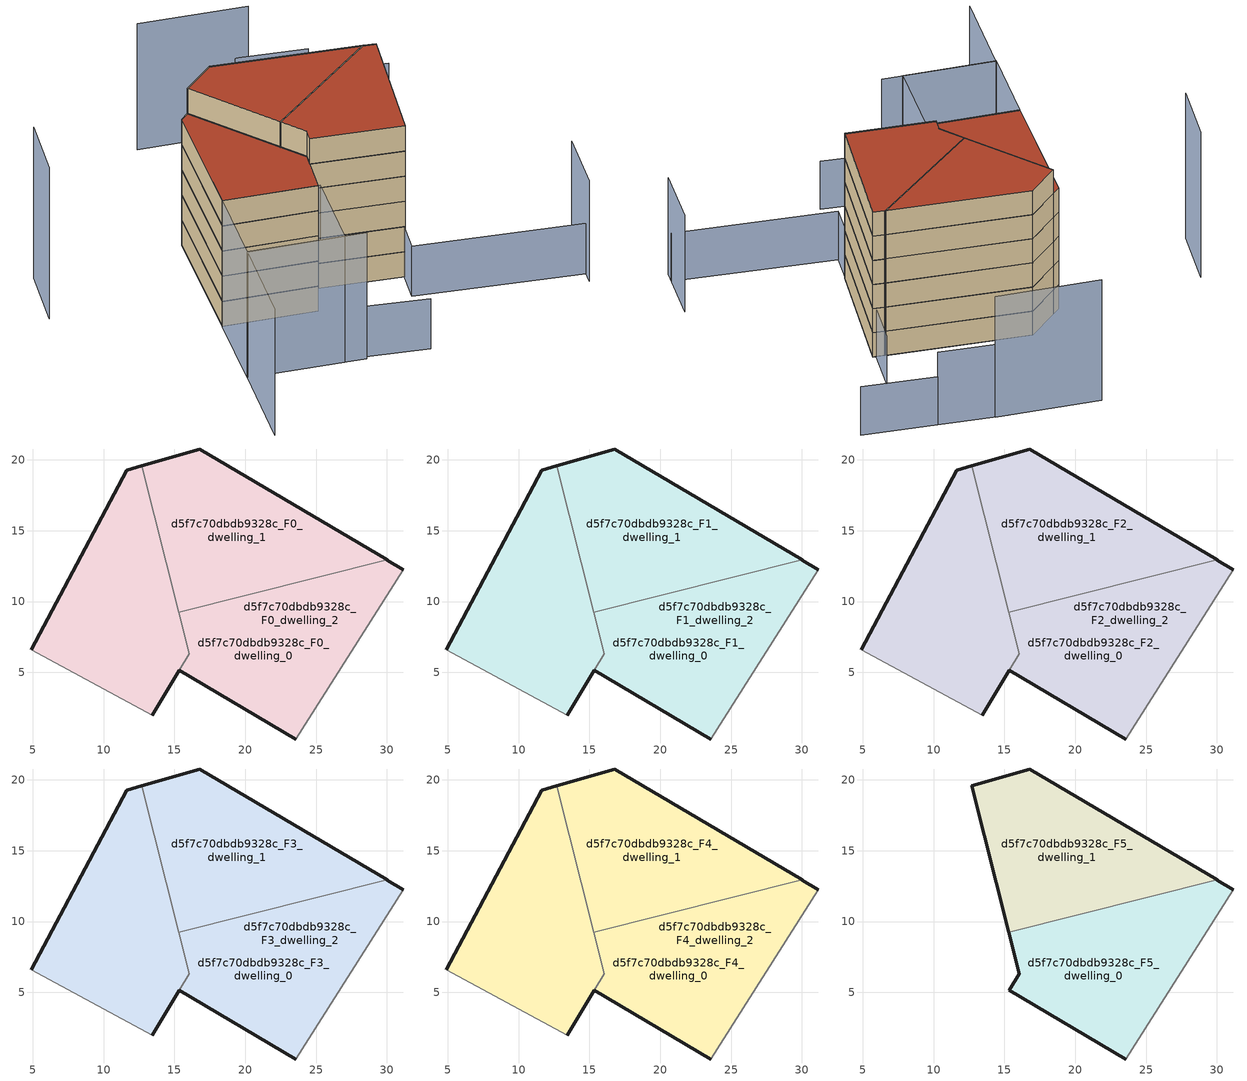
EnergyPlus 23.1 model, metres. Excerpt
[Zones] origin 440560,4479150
d5f7c70dbdb9328c_F0_dwelling_0
 floor ground (EU_floor_Construction): 13.42,1.97 16.04,6.31 12.7,19.59 11.62,19.27 4.9,6.59 z0; 23.56,0.29 31.14,12.26 30.04,12.93 30.02,12.95 15.31,9.24 16.04,6.31 15.35,5.16 z0
 wall outside (EU_wall_Construction): 30.02,12.95 30.04,12.93 31.14,12.26 / 23.56,0.29 15.35,5.16 z0:3
 wall adiabatic (EU_wall_Construction): 31.14,12.26 23.56,0.29 z0:3
 wall to d5f7c70dbdb9328c_F0_dwelling_1 (EU_wall_Construction): 15.31,9.24 30.02,12.95 z0:3
 wall to d5f7c70dbdb9328c_F0_dwelling_2 (EU_wall_Construction): 15.35,5.16 16.04,6.31 15.31,9.24 z0:3
d5f7c70dbdb9328c_F0_dwelling_1
 floor ground (EU_floor_Construction): 30.02,12.95 16.78,20.77 12.7,19.59 15.31,9.24 z0; 13.42,1.97 16.04,6.31 12.7,19.59 11.62,19.27 4.9,6.59 z0
 wall outside (EU_wall_Construction): 12.7,19.59 16.78,20.77 30.02,12.95 z0:3
 wall to d5f7c70dbdb9328c_F0_dwelling_2 (EU_wall_Construction): 15.31,9.24 12.7,19.59 z0:3
d5f7c70dbdb9328c_F0_dwelling_2
 floor ground (EU_floor_Construction): 13.42,1.97 16.04,6.31 12.7,19.59 11.62,19.27 4.9,6.59 z0; 23.56,0.29 31.14,12.26 30.04,12.93 30.02,12.95 15.31,9.24 16.04,6.31 15.35,5.16 z0; 30.02,12.95 16.78,20.77 12.7,19.59 15.31,9.24 z0
 wall outside (EU_wall_Construction): 15.34,5.15 13.42,1.97 / 4.9,6.59 11.62,19.27 12.7,19.59 z0:3; 15.34,5.15,3 15.35,5.16,0 15.34,5.15,0
 wall adiabatic (EU_wall_Construction): 13.42,1.97 4.9,6.59 z0:3
d5f7c70dbdb9328c_F1_dwelling_0
 floor adiabatic (EU_floor_Construction): 23.56,0.29 31.14,12.26 30.04,12.93 30.02,12.95 15.31,9.24 16.04,6.31 15.35,5.16 z3; 13.42,1.97 16.04,6.31 12.7,19.59 11.62,19.27 4.9,6.59 z3
 wall outside (EU_wall_Construction): 30.02,12.95 30.04,12.93 31.14,12.26 / 23.56,0.29 15.35,5.16 z3:6
 wall adiabatic (EU_wall_Construction): 31.14,12.26 23.56,0.29 z3:6
 wall to d5f7c70dbdb9328c_F1_dwelling_1 (EU_wall_Construction): 15.31,9.24 30.02,12.95 z3:6
 wall to d5f7c70dbdb9328c_F1_dwelling_2 (EU_wall_Construction): 15.35,5.16 16.04,6.31 15.31,9.24 z3:6
d5f7c70dbdb9328c_F1_dwelling_1
 floor to d5f7c70dbdb9328c_F0_dwelling_1 (EU_floor_Construction): 30.02,12.95 16.78,20.77 12.7,19.59 15.31,9.24 z3; 13.42,1.97 16.04,6.31 12.7,19.59 11.62,19.27 4.9,6.59 z3
 wall outside (EU_wall_Construction): 12.7,19.59 16.78,20.77 30.02,12.95 z3:6
 wall to d5f7c70dbdb9328c_F1_dwelling_2 (EU_wall_Construction): 15.31,9.24 12.7,19.59 z3:6
d5f7c70dbdb9328c_F1_dwelling_2
 floor to d5f7c70dbdb9328c_F0_dwelling_2 (EU_floor_Construction): 12.7,19.59 16.04,6.31 13.42,1.97 4.9,6.59 11.62,19.27 z3; 23.56,0.29 31.14,12.26 30.04,12.93 30.02,12.95 15.31,9.24 16.04,6.31 15.35,5.16 z3
 floor adiabatic (EU_floor_Construction): 30.02,12.95 16.78,20.77 12.7,19.59 15.31,9.24 z3
 wall outside (EU_wall_Construction): 15.34,5.15 13.42,1.97 / 4.9,6.59 11.62,19.27 12.7,19.59 z3:6; 15.34,5.15,6 15.35,5.16,3 15.34,5.15,3
 wall adiabatic (EU_wall_Construction): 13.42,1.97 4.9,6.59 z3:6
d5f7c70dbdb9328c_F2_dwelling_0
 floor adiabatic (EU_floor_Construction): 23.56,0.29 31.14,12.26 30.04,12.93 30.02,12.95 15.31,9.24 16.04,6.31 15.35,5.16 z6; 13.42,1.97 16.04,6.31 12.7,19.59 11.62,19.27 4.9,6.59 z6
 wall outside (EU_wall_Construction): 30.02,12.95 30.04,12.93 31.14,12.26 / 23.56,0.29 15.35,5.16 z6:9
 wall adiabatic (EU_wall_Construction): 31.14,12.26 23.56,0.29 z6:9
 wall to d5f7c70dbdb9328c_F2_dwelling_1 (EU_wall_Construction): 15.31,9.24 30.02,12.95 z6:9
 wall to d5f7c70dbdb9328c_F2_dwelling_2 (EU_wall_Construction): 15.35,5.16 16.04,6.31 15.31,9.24 z6:9
d5f7c70dbdb9328c_F2_dwelling_1
 floor to d5f7c70dbdb9328c_F1_dwelling_1 (EU_floor_Construction): 30.02,12.95 16.78,20.77 12.7,19.59 15.31,9.24 z6; 13.42,1.97 16.04,6.31 12.7,19.59 11.62,19.27 4.9,6.59 z6
 wall outside (EU_wall_Construction): 12.7,19.59 16.78,20.77 30.02,12.95 z6:9
 wall to d5f7c70dbdb9328c_F2_dwelling_2 (EU_wall_Construction): 15.31,9.24 12.7,19.59 z6:9
d5f7c70dbdb9328c_F2_dwelling_2
 floor to d5f7c70dbdb9328c_F1_dwelling_2 (EU_floor_Construction): 12.7,19.59 16.04,6.31 13.42,1.97 4.9,6.59 11.62,19.27 z6; 23.56,0.29 31.14,12.26 30.04,12.93 30.02,12.95 15.31,9.24 16.04,6.31 15.35,5.16 z6
 floor adiabatic (EU_floor_Construction): 30.02,12.95 16.78,20.77 12.7,19.59 15.31,9.24 z6
 wall outside (EU_wall_Construction): 15.34,5.15 13.42,1.97 / 4.9,6.59 11.62,19.27 12.7,19.59 z6:9; 15.34,5.15,9 15.35,5.16,6 15.34,5.15,6
 wall adiabatic (EU_wall_Construction): 13.42,1.97 4.9,6.59 z6:9
d5f7c70dbdb9328c_F3_dwelling_0
 floor adiabatic (EU_floor_Construction): 23.56,0.29 31.14,12.26 30.04,12.93 30.02,12.95 15.31,9.24 16.04,6.31 15.35,5.16 z9; 13.42,1.97 16.04,6.31 12.7,19.59 11.62,19.27 4.9,6.59 z9
 wall outside (EU_wall_Construction): 30.02,12.95 30.04,12.93 31.14,12.26 / 23.56,0.29 15.35,5.16 z9:12
 wall adiabatic (EU_wall_Construction): 31.14,12.26 23.56,0.29 z9:12
 wall to d5f7c70dbdb9328c_F3_dwelling_1 (EU_wall_Construction): 15.31,9.24 30.02,12.95 z9:12
 wall to d5f7c70dbdb9328c_F3_dwelling_2 (EU_wall_Construction): 15.35,5.16 16.04,6.31 15.31,9.24 z9:12
d5f7c70dbdb9328c_F3_dwelling_1
 floor to d5f7c70dbdb9328c_F2_dwelling_1 (EU_floor_Construction): 30.02,12.95 16.78,20.77 12.7,19.59 15.31,9.24 z9; 13.42,1.97 16.04,6.31 12.7,19.59 11.62,19.27 4.9,6.59 z9
 wall outside (EU_wall_Construction): 12.7,19.59 16.78,20.77 30.02,12.95 z9:12
 wall to d5f7c70dbdb9328c_F3_dwelling_2 (EU_wall_Construction): 15.31,9.24 12.7,19.59 z9:12
d5f7c70dbdb9328c_F3_dwelling_2
 floor to d5f7c70dbdb9328c_F2_dwelling_2 (EU_floor_Construction): 12.7,19.59 16.04,6.31 13.42,1.97 4.9,6.59 11.62,19.27 z9; 23.56,0.29 31.14,12.26 30.04,12.93 30.02,12.95 15.31,9.24 16.04,6.31 15.35,5.16 z9
 floor adiabatic (EU_floor_Construction): 30.02,12.95 16.78,20.77 12.7,19.59 15.31,9.24 z9
 wall outside (EU_wall_Construction): 15.34,5.15 13.42,1.97 / 4.9,6.59 11.62,19.27 12.7,19.59 z9:12; 15.34,5.15,12 15.35,5.16,9 15.34,5.15,9
 wall adiabatic (EU_wall_Construction): 13.42,1.97 4.9,6.59 z9:12
d5f7c70dbdb9328c_F4_dwelling_0
 floor adiabatic (EU_floor_Construction): 23.56,0.29 31.14,12.26 30.04,12.93 30.02,12.95 15.31,9.24 16.04,6.31 15.35,5.16 z12; 13.42,1.97 16.04,6.31 12.7,19.59 11.62,19.27 4.9,6.59 z12
 wall outside (EU_wall_Construction): 30.02,12.95 30.04,12.93 31.14,12.26 / 23.56,0.29 15.35,5.16 z12:15
 wall adiabatic (EU_wall_Construction): 31.14,12.26 23.56,0.29 z12:15
 wall to d5f7c70dbdb9328c_F4_dwelling_1 (EU_wall_Construction): 15.31,9.24 30.02,12.95 z12:15
 wall to d5f7c70dbdb9328c_F4_dwelling_2 (EU_wall_Construction): 15.35,5.16 16.04,6.31 15.31,9.24 z12:15
 roof outside (EU_floor_Construction): 12.7,19.59 16.04,6.31 13.42,1.97 4.9,6.59 11.62,19.27 z15
d5f7c70dbdb9328c_F4_dwelling_1
 floor to d5f7c70dbdb9328c_F3_dwelling_1 (EU_floor_Construction): 30.02,12.95 16.78,20.77 12.7,19.59 15.31,9.24 z12; 13.42,1.97 16.04,6.31 12.7,19.59 11.62,19.27 4.9,6.59 z12
 wall outside (EU_wall_Construction): 12.7,19.59 16.78,20.77 30.02,12.95 z12:15
 wall to d5f7c70dbdb9328c_F4_dwelling_2 (EU_wall_Construction): 15.31,9.24 12.7,19.59 z12:15
 roof outside (EU_floor_Construction): 12.7,19.59 16.04,6.31 13.42,1.97 4.9,6.59 11.62,19.27 z15
d5f7c70dbdb9328c_F4_dwelling_2
 floor to d5f7c70dbdb9328c_F3_dwelling_2 (EU_floor_Construction): 12.7,19.59 16.04,6.31 13.42,1.97 4.9,6.59 11.62,19.27 z12; 23.56,0.29 31.14,12.26 30.04,12.93 30.02,12.95 15.31,9.24 16.04,6.31 15.35,5.16 z12
 floor adiabatic (EU_floor_Construction): 30.02,12.95 16.78,20.77 12.7,19.59 15.31,9.24 z12
 wall outside (EU_wall_Construction): 15.34,5.15 13.42,1.97 / 4.9,6.59 11.62,19.27 12.7,19.59 z12:15; 15.34,5.15,15 15.35,5.16,12 15.34,5.15,12
 wall adiabatic (EU_wall_Construction): 13.42,1.97 4.9,6.59 z12:15
 ceiling adiabatic (EU_roof_Construction): 31.14,12.26 23.56,0.29 15.35,5.16 16.04,6.31 15.31,9.24 30.02,12.95 30.04,12.93 z15; 30.02,12.95 15.31,9.24 12.7,19.59 16.78,20.77 z15
 roof outside (EU_roof_Construction): 12.7,19.59 16.04,6.31 13.42,1.97 4.9,6.59 11.62,19.27 z15
d5f7c70dbdb9328c_F5_dwelling_0
 floor to d5f7c70dbdb9328c_F4_dwelling_0 (EU_floor_Construction): 23.56,0.29 31.14,12.26 30.04,12.93 30.02,12.95 15.31,9.24 16.04,6.31 15.35,5.16 z15
 wall outside (EU_wall_Construction): 30.02,12.95 30.04,12.93 31.14,12.26 / 23.56,0.29 15.35,5.16 16.04,6.31 15.31,9.24 z15:18
 wall adiabatic (EU_wall_Construction): 31.14,12.26 23.56,0.29 z15:18
 wall to d5f7c70dbdb9328c_F5_dwelling_1 (EU_wall_Construction): 15.31,9.24 30.02,12.95 z15:18
 roof outside (EU_roof_Construction): 31.14,12.26 23.56,0.29 15.35,5.16 16.04,6.31 15.31,9.24 30.02,12.95 30.04,12.93 z18
d5f7c70dbdb9328c_F5_dwelling_1
 floor to d5f7c70dbdb9328c_F4_dwelling_1 (EU_floor_Construction): 30.02,12.95 16.78,20.77 12.7,19.59 15.31,9.24 z15
 wall outside (EU_wall_Construction): 15.31,9.24 12.7,19.59 16.78,20.77 30.02,12.95 z15:18
 roof outside (EU_roof_Construction): 30.02,12.95 15.31,9.24 12.7,19.59 16.78,20.77 z18
shading: 11.46,-6.72 16.92,-10.18 / 36.6,-11.54 21.74,-2.52 / 21.74,-2.52 33.41,16.71 / 41.53,21.28 34.65,25.42 z0:6; -4.12,-10.09 0.72,-1.27 / 0.72,-1.27 11.27,-7.05 / 29.55,28.54 19.67,33.87 / 4.9,6.59 13.59,1.89 / 13.59,1.89 9.32,-5.99 / 9.32,-5.99 0.64,-1.29 / 0.64,-1.29 4.9,6.59 z0:15; 35.93,-12.66 39.34,-6.7 z0:12; 34.62,25.38 28.35,29.19 z0:9; -2.62,25.23 -6.28,19.26 z0:18
[Building]
EU S2 Campaign: North Axis=0; Terrain=City; Solar Distribution=FullExterior
[Site:Location]
Madrid: Latitude=40.5; Longitude=-3.5; Time Zone=1; Elevation=609
[SizingPeriod:WeatherFileDays]
AnnualSizingPeriod: Begin Month=1; Begin Day of Month=1; End Month=12; End Day of Month=31; Day of Week for Start Day=Monday; Use Weather File Daylight Saving Period=No; Use Weather File Rain and Snow Indicators=No
[MATERIAL]
EU_InternalMass_Material: Roughness=MediumRough; Thickness=0.1; Conductivity=1; Density=1800; Specific Heat=900; Thermal Absorptance=0.9; Solar Absorptance=0.7; Visible Absorptance=0.7
[MATERIAL:NOMASS] Roughness=MediumRough; Thermal Absorptance=0.9; Solar Absorptance=0.7; Visible Absorptance=0.7
Name | Thermal Resistance
EU_wall_NoMass | 1.60022
EU_roof_NoMass | 1.57597
EU_floor_NoMass | 0.470652
[CONSTRUCTION]
EU_wall_Construction: EU_wall_NoMass
EU_roof_Construction: EU_roof_NoMass
EU_floor_Construction: EU_floor_NoMass
EU_InternalMass_Construction: EU_InternalMass_Material
[ZONE] Type=1; Multiplier=1; Ceiling Height=autocalculate; Floor Area=autocalculate; Part of Total Floor Area=Yes
Name | Volume
d5f7c70dbdb9328c_F0_dwelling_0; d5f7c70dbdb9328c_F1_dwelling_0; d5f7c70dbdb9328c_F2_dwelling_0; d5f7c70dbdb9328c_F3_dwelling_0; d5f7c70dbdb9328c_F4_dwelling_0 | 628.398
d5f7c70dbdb9328c_F5_dwelling_0 | 316.942
d5f7c70dbdb9328c_F0_dwelling_1; d5f7c70dbdb9328c_F1_dwelling_1; d5f7c70dbdb9328c_F2_dwelling_1; d5f7c70dbdb9328c_F3_dwelling_1; d5f7c70dbdb9328c_F4_dwelling_1 | 625.671
d5f7c70dbdb9328c_F5_dwelling_1 | 314.215
d5f7c70dbdb9328c_F0_dwelling_2; d5f7c70dbdb9328c_F1_dwelling_2; d5f7c70dbdb9328c_F2_dwelling_2; d5f7c70dbdb9328c_F3_dwelling_2; d5f7c70dbdb9328c_F4_dwelling_2 | 942.613
[INTERNALMASS] Construction=EU_InternalMass_Construction
Name | Zone or ZoneList | Surface Area
d5f7c70dbdb9328c_F0_dwelling_0_EU_InternalMass | d5f7c70dbdb9328c_F0_dwelling_0 | 105.647
d5f7c70dbdb9328c_F0_dwelling_1_EU_InternalMass | d5f7c70dbdb9328c_F0_dwelling_1 | 104.736
d5f7c70dbdb9328c_F0_dwelling_2_EU_InternalMass | d5f7c70dbdb9328c_F0_dwelling_2 | 103.814
d5f7c70dbdb9328c_F1_dwelling_0_EU_InternalMass | d5f7c70dbdb9328c_F1_dwelling_0 | 105.647
d5f7c70dbdb9328c_F1_dwelling_1_EU_InternalMass | d5f7c70dbdb9328c_F1_dwelling_1 | 104.736
d5f7c70dbdb9328c_F1_dwelling_2_EU_InternalMass | d5f7c70dbdb9328c_F1_dwelling_2 | 103.814
d5f7c70dbdb9328c_F2_dwelling_0_EU_InternalMass | d5f7c70dbdb9328c_F2_dwelling_0 | 105.647
d5f7c70dbdb9328c_F2_dwelling_1_EU_InternalMass | d5f7c70dbdb9328c_F2_dwelling_1 | 104.736
d5f7c70dbdb9328c_F2_dwelling_2_EU_InternalMass | d5f7c70dbdb9328c_F2_dwelling_2 | 103.814
d5f7c70dbdb9328c_F3_dwelling_0_EU_InternalMass | d5f7c70dbdb9328c_F3_dwelling_0 | 105.647
d5f7c70dbdb9328c_F3_dwelling_1_EU_InternalMass | d5f7c70dbdb9328c_F3_dwelling_1 | 104.736
d5f7c70dbdb9328c_F3_dwelling_2_EU_InternalMass | d5f7c70dbdb9328c_F3_dwelling_2 | 103.814
d5f7c70dbdb9328c_F4_dwelling_0_EU_InternalMass | d5f7c70dbdb9328c_F4_dwelling_0 | 105.647
d5f7c70dbdb9328c_F4_dwelling_1_EU_InternalMass | d5f7c70dbdb9328c_F4_dwelling_1 | 104.736
d5f7c70dbdb9328c_F4_dwelling_2_EU_InternalMass | d5f7c70dbdb9328c_F4_dwelling_2 | 103.814
d5f7c70dbdb9328c_F5_dwelling_0_EU_InternalMass | d5f7c70dbdb9328c_F5_dwelling_0 | 157.106
d5f7c70dbdb9328c_F5_dwelling_1_EU_InternalMass | d5f7c70dbdb9328c_F5_dwelling_1 | 157.104
[OTHEREQUIPMENT] Fuel Type=Electricity; Design Level Calculation Method=Watts/Area; Power per Zone Floor Area=1; Fraction Latent=0; Fraction Radiant=0; Fraction Lost=0; Carbon Dioxide Generation Rate=0; EndUse Subcategory=EU_Step8_InternalGains
Name | Zone or ZoneList or Space or SpaceList | Schedule
EU_Step8_InternalGain_d5f7c70dbdb9328c_F0_dwelling_0_f000 | d5f7c70dbdb9328c_F0_dwelling_0 | EU_Step8_GainSchedule_d5f7c70dbdb9328c_F0_dwelling_0_f000
EU_Step8_InternalGain_d5f7c70dbdb9328c_F0_dwelling_1_f000 | d5f7c70dbdb9328c_F0_dwelling_1 | EU_Step8_GainSchedule_d5f7c70dbdb9328c_F0_dwelling_1_f000
EU_Step8_InternalGain_d5f7c70dbdb9328c_F0_dwelling_2_f000 | d5f7c70dbdb9328c_F0_dwelling_2 | EU_Step8_GainSchedule_d5f7c70dbdb9328c_F0_dwelling_2_f000
EU_Step8_InternalGain_d5f7c70dbdb9328c_F1_dwelling_0_f000 | d5f7c70dbdb9328c_F1_dwelling_0 | EU_Step8_GainSchedule_d5f7c70dbdb9328c_F1_dwelling_0_f000
EU_Step8_InternalGain_d5f7c70dbdb9328c_F1_dwelling_1_f000 | d5f7c70dbdb9328c_F1_dwelling_1 | EU_Step8_GainSchedule_d5f7c70dbdb9328c_F1_dwelling_1_f000
EU_Step8_InternalGain_d5f7c70dbdb9328c_F1_dwelling_2_f000 | d5f7c70dbdb9328c_F1_dwelling_2 | EU_Step8_GainSchedule_d5f7c70dbdb9328c_F1_dwelling_2_f000
EU_Step8_InternalGain_d5f7c70dbdb9328c_F2_dwelling_0_f000 | d5f7c70dbdb9328c_F2_dwelling_0 | EU_Step8_GainSchedule_d5f7c70dbdb9328c_F2_dwelling_0_f000
EU_Step8_InternalGain_d5f7c70dbdb9328c_F2_dwelling_1_f000 | d5f7c70dbdb9328c_F2_dwelling_1 | EU_Step8_GainSchedule_d5f7c70dbdb9328c_F2_dwelling_1_f000
EU_Step8_InternalGain_d5f7c70dbdb9328c_F2_dwelling_2_f000 | d5f7c70dbdb9328c_F2_dwelling_2 | EU_Step8_GainSchedule_d5f7c70dbdb9328c_F2_dwelling_2_f000
EU_Step8_InternalGain_d5f7c70dbdb9328c_F3_dwelling_0_f000 | d5f7c70dbdb9328c_F3_dwelling_0 | EU_Step8_GainSchedule_d5f7c70dbdb9328c_F3_dwelling_0_f000
EU_Step8_InternalGain_d5f7c70dbdb9328c_F3_dwelling_1_f000 | d5f7c70dbdb9328c_F3_dwelling_1 | EU_Step8_GainSchedule_d5f7c70dbdb9328c_F3_dwelling_1_f000
EU_Step8_InternalGain_d5f7c70dbdb9328c_F3_dwelling_2_f000 | d5f7c70dbdb9328c_F3_dwelling_2 | EU_Step8_GainSchedule_d5f7c70dbdb9328c_F3_dwelling_2_f000
EU_Step8_InternalGain_d5f7c70dbdb9328c_F4_dwelling_0_f000 | d5f7c70dbdb9328c_F4_dwelling_0 | EU_Step8_GainSchedule_d5f7c70dbdb9328c_F4_dwelling_0_f000
EU_Step8_InternalGain_d5f7c70dbdb9328c_F4_dwelling_1_f000 | d5f7c70dbdb9328c_F4_dwelling_1 | EU_Step8_GainSchedule_d5f7c70dbdb9328c_F4_dwelling_1_f000
EU_Step8_InternalGain_d5f7c70dbdb9328c_F4_dwelling_2_f000 | d5f7c70dbdb9328c_F4_dwelling_2 | EU_Step8_GainSchedule_d5f7c70dbdb9328c_F4_dwelling_2_f000
EU_Step8_InternalGain_d5f7c70dbdb9328c_F5_dwelling_0_f000 | d5f7c70dbdb9328c_F5_dwelling_0 | EU_Step8_GainSchedule_d5f7c70dbdb9328c_F5_dwelling_0_f000
EU_Step8_InternalGain_d5f7c70dbdb9328c_F5_dwelling_1_f000 | d5f7c70dbdb9328c_F5_dwelling_1 | EU_Step8_GainSchedule_d5f7c70dbdb9328c_F5_dwelling_1_f000
[ZONEVENTILATION:DESIGNFLOWRATE] Schedule=EU_AlwaysOn; Design Flow Rate Calculation Method=AirChanges/Hour; Air Changes per Hour=0.480704; Ventilation Type=Natural; Fan Pressure Rise=0; Fan Total Efficiency=1; Constant Term Coefficient=1; Temperature Term Coefficient=0; Velocity Term Coefficient=0; Velocity Squared Term Coefficient=0; Minimum Indoor Temperature=-100; Maximum Indoor Temperature=100; Delta Temperature=-100; Minimum Outdoor Temperature=-100; Maximum Outdoor Temperature=100; Maximum Wind Speed=40
Name | Zone or ZoneList or Space or SpaceList
EU_ConstantAir_d5f7c70dbdb9328c_F0_dwelling_0 | d5f7c70dbdb9328c_F0_dwelling_0
EU_ConstantAir_d5f7c70dbdb9328c_F0_dwelling_1 | d5f7c70dbdb9328c_F0_dwelling_1
EU_ConstantAir_d5f7c70dbdb9328c_F0_dwelling_2 | d5f7c70dbdb9328c_F0_dwelling_2
EU_ConstantAir_d5f7c70dbdb9328c_F1_dwelling_0 | d5f7c70dbdb9328c_F1_dwelling_0
EU_ConstantAir_d5f7c70dbdb9328c_F1_dwelling_1 | d5f7c70dbdb9328c_F1_dwelling_1
EU_ConstantAir_d5f7c70dbdb9328c_F1_dwelling_2 | d5f7c70dbdb9328c_F1_dwelling_2
EU_ConstantAir_d5f7c70dbdb9328c_F2_dwelling_0 | d5f7c70dbdb9328c_F2_dwelling_0
EU_ConstantAir_d5f7c70dbdb9328c_F2_dwelling_1 | d5f7c70dbdb9328c_F2_dwelling_1
EU_ConstantAir_d5f7c70dbdb9328c_F2_dwelling_2 | d5f7c70dbdb9328c_F2_dwelling_2
EU_ConstantAir_d5f7c70dbdb9328c_F3_dwelling_0 | d5f7c70dbdb9328c_F3_dwelling_0
EU_ConstantAir_d5f7c70dbdb9328c_F3_dwelling_1 | d5f7c70dbdb9328c_F3_dwelling_1
EU_ConstantAir_d5f7c70dbdb9328c_F3_dwelling_2 | d5f7c70dbdb9328c_F3_dwelling_2
EU_ConstantAir_d5f7c70dbdb9328c_F4_dwelling_0 | d5f7c70dbdb9328c_F4_dwelling_0
EU_ConstantAir_d5f7c70dbdb9328c_F4_dwelling_1 | d5f7c70dbdb9328c_F4_dwelling_1
EU_ConstantAir_d5f7c70dbdb9328c_F4_dwelling_2 | d5f7c70dbdb9328c_F4_dwelling_2
EU_ConstantAir_d5f7c70dbdb9328c_F5_dwelling_0 | d5f7c70dbdb9328c_F5_dwelling_0
EU_ConstantAir_d5f7c70dbdb9328c_F5_dwelling_1 | d5f7c70dbdb9328c_F5_dwelling_1
[HVACTEMPLATE:THERMOSTAT] Constant Heating Setpoint=20; Constant Cooling Setpoint=50
EU_HeatOnly_d5f7c70dbdb9328c_F0_dwelling_0; EU_HeatOnly_d5f7c70dbdb9328c_F0_dwelling_1; EU_HeatOnly_d5f7c70dbdb9328c_F0_dwelling_2; EU_HeatOnly_d5f7c70dbdb9328c_F1_dwelling_0; EU_HeatOnly_d5f7c70dbdb9328c_F1_dwelling_1; EU_HeatOnly_d5f7c70dbdb9328c_F1_dwelling_2; EU_HeatOnly_d5f7c70dbdb9328c_F2_dwelling_0; EU_HeatOnly_d5f7c70dbdb9328c_F2_dwelling_1; EU_HeatOnly_d5f7c70dbdb9328c_F2_dwelling_2; EU_HeatOnly_d5f7c70dbdb9328c_F3_dwelling_0; EU_HeatOnly_d5f7c70dbdb9328c_F3_dwelling_1; EU_HeatOnly_d5f7c70dbdb9328c_F3_dwelling_2; EU_HeatOnly_d5f7c70dbdb9328c_F4_dwelling_0; EU_HeatOnly_d5f7c70dbdb9328c_F4_dwelling_1; EU_HeatOnly_d5f7c70dbdb9328c_F4_dwelling_2; EU_HeatOnly_d5f7c70dbdb9328c_F5_dwelling_0; EU_HeatOnly_d5f7c70dbdb9328c_F5_dwelling_1
[HVACTEMPLATE:ZONE:IDEALLOADSAIRSYSTEM] System Availability Schedule=EU_AlwaysOn; Maximum Heating Supply Air Temperature=50; Minimum Cooling Supply Air Temperature=13; Maximum Heating Supply Air Humidity Ratio=0.0156; Minimum Cooling Supply Air Humidity Ratio=0.0077; Heating Limit=NoLimit; Cooling Limit=NoLimit; Heating Availability Schedule=EU_AlwaysOn; Cooling Availability Schedule=EU_CoolingOff; Dehumidification Control Type=ConstantSensibleHeatRatio; Cooling Sensible Heat Ratio=0.7; Dehumidification Setpoint=60; Humidification Control Type=None; Humidification Setpoint=30; Outdoor Air Method=None; Outdoor Air Flow Rate per Person=0.00944; Outdoor Air Flow Rate per Zone Floor Area=0; Outdoor Air Flow Rate per Zone=0; Demand Controlled Ventilation Type=None; Outdoor Air Economizer Type=NoEconomizer; Heat Recovery Type=None; Sensible Heat Recovery Effectiveness=0.7; Latent Heat Recovery Effectiveness=0.65
Name | Template Thermostat
d5f7c70dbdb9328c_F0_dwelling_0 | EU_HeatOnly_d5f7c70dbdb9328c_F0_dwelling_0
d5f7c70dbdb9328c_F0_dwelling_1 | EU_HeatOnly_d5f7c70dbdb9328c_F0_dwelling_1
d5f7c70dbdb9328c_F0_dwelling_2 | EU_HeatOnly_d5f7c70dbdb9328c_F0_dwelling_2
d5f7c70dbdb9328c_F1_dwelling_0 | EU_HeatOnly_d5f7c70dbdb9328c_F1_dwelling_0
d5f7c70dbdb9328c_F1_dwelling_1 | EU_HeatOnly_d5f7c70dbdb9328c_F1_dwelling_1
d5f7c70dbdb9328c_F1_dwelling_2 | EU_HeatOnly_d5f7c70dbdb9328c_F1_dwelling_2
d5f7c70dbdb9328c_F2_dwelling_0 | EU_HeatOnly_d5f7c70dbdb9328c_F2_dwelling_0
d5f7c70dbdb9328c_F2_dwelling_1 | EU_HeatOnly_d5f7c70dbdb9328c_F2_dwelling_1
d5f7c70dbdb9328c_F2_dwelling_2 | EU_HeatOnly_d5f7c70dbdb9328c_F2_dwelling_2
d5f7c70dbdb9328c_F3_dwelling_0 | EU_HeatOnly_d5f7c70dbdb9328c_F3_dwelling_0
d5f7c70dbdb9328c_F3_dwelling_1 | EU_HeatOnly_d5f7c70dbdb9328c_F3_dwelling_1
d5f7c70dbdb9328c_F3_dwelling_2 | EU_HeatOnly_d5f7c70dbdb9328c_F3_dwelling_2
d5f7c70dbdb9328c_F4_dwelling_0 | EU_HeatOnly_d5f7c70dbdb9328c_F4_dwelling_0
d5f7c70dbdb9328c_F4_dwelling_1 | EU_HeatOnly_d5f7c70dbdb9328c_F4_dwelling_1
d5f7c70dbdb9328c_F4_dwelling_2 | EU_HeatOnly_d5f7c70dbdb9328c_F4_dwelling_2
d5f7c70dbdb9328c_F5_dwelling_0 | EU_HeatOnly_d5f7c70dbdb9328c_F5_dwelling_0
d5f7c70dbdb9328c_F5_dwelling_1 | EU_HeatOnly_d5f7c70dbdb9328c_F5_dwelling_1
[SIZING:ZONE] Zone Cooling Design Supply Air Temperature Input Method=SupplyAirTemperature; Zone Cooling Design Supply Air Temperature=13; Zone Heating Design Supply Air Temperature Input Method=SupplyAirTemperature; Zone Heating Design Supply Air Temperature=50; Zone Cooling Design Supply Air Humidity Ratio=0.008; Zone Heating Design Supply Air Humidity Ratio=0.008; Cooling Design Air Flow Method=DesignDay; Cooling Design Air Flow Rate=0; Cooling Minimum Air Flow per Zone Floor Area=0.000762; Cooling Minimum Air Flow=0; Cooling Minimum Air Flow Fraction=0.2; Heating Design Air Flow Method=DesignDay; Heating Design Air Flow Rate=0; Heating Maximum Air Flow per Zone Floor Area=0.002032; Heating Maximum Air Flow=0.141576; Heating Maximum Air Flow Fraction=0.3; Account for Dedicated Outdoor Air System=No; Dedicated Outdoor Air System Control Strategy=NeutralSupplyAir; Dedicated Outdoor Air Low Setpoint Temperature for Design=autosize; Dedicated Outdoor Air High Setpoint Temperature for Design=autosize; Zone Load Sizing Method=Sensible Load Only No Latent Load; Zone Latent Cooling Design Supply Air Humidity Ratio Input Method=HumidityRatioDifference; Zone Cooling Design Supply Air Humidity Ratio Difference=0.005; Zone Latent Heating Design Supply Air Humidity Ratio Input Method=HumidityRatioDifference; Zone Humidification Design Supply Air Humidity Ratio Difference=0.005
d5f7c70dbdb9328c_F0_dwelling_0; d5f7c70dbdb9328c_F0_dwelling_1; d5f7c70dbdb9328c_F0_dwelling_2; d5f7c70dbdb9328c_F1_dwelling_0; d5f7c70dbdb9328c_F1_dwelling_1; d5f7c70dbdb9328c_F1_dwelling_2; d5f7c70dbdb9328c_F2_dwelling_0; d5f7c70dbdb9328c_F2_dwelling_1; d5f7c70dbdb9328c_F2_dwelling_2; d5f7c70dbdb9328c_F3_dwelling_0; d5f7c70dbdb9328c_F3_dwelling_1; d5f7c70dbdb9328c_F3_dwelling_2; d5f7c70dbdb9328c_F4_dwelling_0; d5f7c70dbdb9328c_F4_dwelling_1; d5f7c70dbdb9328c_F4_dwelling_2; d5f7c70dbdb9328c_F5_dwelling_0; d5f7c70dbdb9328c_F5_dwelling_1
[SCHEDULE:CONSTANT]
Name | Hourly Value
EU_AlwaysOn | 1
EU_CoolingOff | 0
[SCHEDULE:FILE] Column Number=1; Rows to Skip at Top=0; Number of Hours of Data=8760; Column Separator=Comma; Interpolate to Timestep=No; Minutes per Item=60; Adjust Schedule for Daylight Savings=Yes
Name | File
EU_Step8_GainSchedule_d5f7c70dbdb9328c_F0_dwelling_0_f000 | ../../schedules/d5f7c70dbdb9328c/d5f7c70dbdb9328c_F0_dwelling_0_f000_gain.csv
EU_Step8_GainSchedule_d5f7c70dbdb9328c_F0_dwelling_1_f000 | ../../schedules/d5f7c70dbdb9328c/d5f7c70dbdb9328c_F0_dwelling_1_f000_gain.csv
EU_Step8_GainSchedule_d5f7c70dbdb9328c_F0_dwelling_2_f000 | ../../schedules/d5f7c70dbdb9328c/d5f7c70dbdb9328c_F0_dwelling_2_f000_gain.csv
EU_Step8_GainSchedule_d5f7c70dbdb9328c_F1_dwelling_0_f000 | ../../schedules/d5f7c70dbdb9328c/d5f7c70dbdb9328c_F1_dwelling_0_f000_gain.csv
EU_Step8_GainSchedule_d5f7c70dbdb9328c_F1_dwelling_1_f000 | ../../schedules/d5f7c70dbdb9328c/d5f7c70dbdb9328c_F1_dwelling_1_f000_gain.csv
EU_Step8_GainSchedule_d5f7c70dbdb9328c_F1_dwelling_2_f000 | ../../schedules/d5f7c70dbdb9328c/d5f7c70dbdb9328c_F1_dwelling_2_f000_gain.csv
EU_Step8_GainSchedule_d5f7c70dbdb9328c_F2_dwelling_0_f000 | ../../schedules/d5f7c70dbdb9328c/d5f7c70dbdb9328c_F2_dwelling_0_f000_gain.csv
EU_Step8_GainSchedule_d5f7c70dbdb9328c_F2_dwelling_1_f000 | ../../schedules/d5f7c70dbdb9328c/d5f7c70dbdb9328c_F2_dwelling_1_f000_gain.csv
EU_Step8_GainSchedule_d5f7c70dbdb9328c_F2_dwelling_2_f000 | ../../schedules/d5f7c70dbdb9328c/d5f7c70dbdb9328c_F2_dwelling_2_f000_gain.csv
EU_Step8_GainSchedule_d5f7c70dbdb9328c_F3_dwelling_0_f000 | ../../schedules/d5f7c70dbdb9328c/d5f7c70dbdb9328c_F3_dwelling_0_f000_gain.csv
EU_Step8_GainSchedule_d5f7c70dbdb9328c_F3_dwelling_1_f000 | ../../schedules/d5f7c70dbdb9328c/d5f7c70dbdb9328c_F3_dwelling_1_f000_gain.csv
EU_Step8_GainSchedule_d5f7c70dbdb9328c_F3_dwelling_2_f000 | ../../schedules/d5f7c70dbdb9328c/d5f7c70dbdb9328c_F3_dwelling_2_f000_gain.csv
EU_Step8_GainSchedule_d5f7c70dbdb9328c_F4_dwelling_0_f000 | ../../schedules/d5f7c70dbdb9328c/d5f7c70dbdb9328c_F4_dwelling_0_f000_gain.csv
EU_Step8_GainSchedule_d5f7c70dbdb9328c_F4_dwelling_1_f000 | ../../schedules/d5f7c70dbdb9328c/d5f7c70dbdb9328c_F4_dwelling_1_f000_gain.csv
EU_Step8_GainSchedule_d5f7c70dbdb9328c_F4_dwelling_2_f000 | ../../schedules/d5f7c70dbdb9328c/d5f7c70dbdb9328c_F4_dwelling_2_f000_gain.csv
EU_Step8_GainSchedule_d5f7c70dbdb9328c_F5_dwelling_0_f000 | ../../schedules/d5f7c70dbdb9328c/d5f7c70dbdb9328c_F5_dwelling_0_f000_gain.csv
EU_Step8_GainSchedule_d5f7c70dbdb9328c_F5_dwelling_1_f000 | ../../schedules/d5f7c70dbdb9328c/d5f7c70dbdb9328c_F5_dwelling_1_f000_gain.csv
